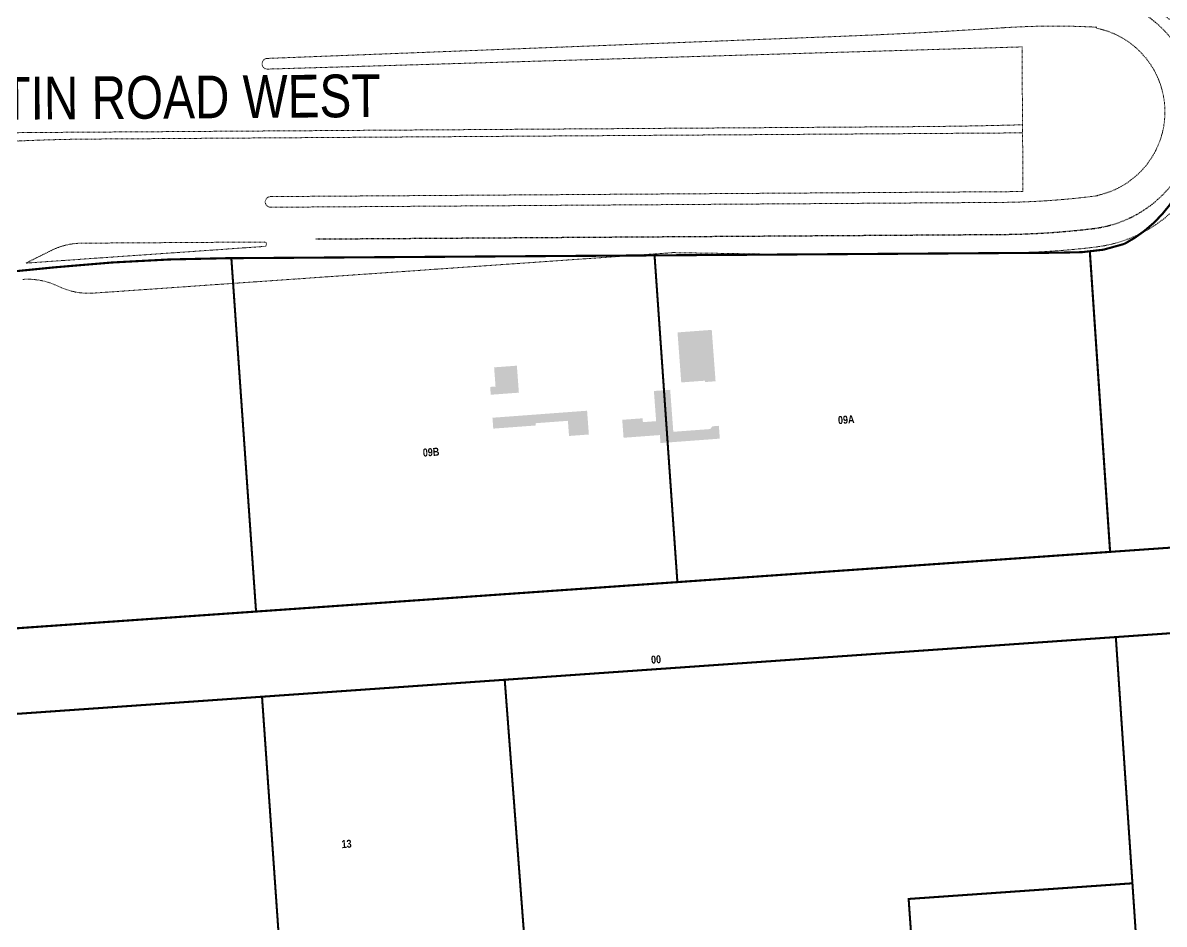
# Model space of a CAD drawing. Header units: millimetres. Extents: x 50357 to 985146, y 723188 to 1803594.
# Drawn here: x 832203.1 to 832416.9, y 820029.4 to 820198.3 of the extents above; entities that cross this region are included whole.
import ezdxf
from ezdxf.xclip import XClip

# ---------------------------------------------------------------- set-up
doc = ezdxf.new("R2010")
doc.units = ezdxf.units.MM
doc.header["$LTSCALE"] = 3
doc.header["$MEASUREMENT"] = 0
doc.linetypes.add('DASHED', pattern=[19.05, 12.7, -6.35])
doc.linetypes.add('x-baseplan$0$DGN Style 2', pattern=[1.94727e-06, 0, -1.94727e-06])
doc.layers.get('Defpoints').update_dxf_attribs({"color": 32})
for name, color, linetype in [('00_Xref', 7, 'Continuous'), ('_PARCEL BOUNDARY', 10, 'DASHED'), ('x-baseplan$0$AR-SITE-TXT_AR_BS_', 1, 'Continuous')]:
    doc.layers.add(name, color=color, linetype=linetype)
doc.layers.add('x-baseplan$0$AR-ROAD_AR_BS_MI_', color=7, linetype='Continuous', true_color=0x6d6d6d)
doc.styles.add('_BOLD', font='arialbd.ttf', dxfattribs={"width": 0.8})
doc.styles.add('x-baseplan$0$Style-Arial', font='arial.ttf')

# ---------------------------------------------------------------- blocks, each defined once
blk = doc.blocks.new('x-baseplan')
at = {"layer": 'x-baseplan$0$AR-ROAD_AR_BS_MI_', "linetype": 'x-baseplan$0$DGN Style 2', "lineweight": 0}
for p, q in [((834838.78, 818202.26), (834834.09, 818201.96)), ((834700.75, 818196.51), (834809.01, 818200.68)), ((834842.19, 818198.67), (834700.81, 818194.51)), ((834842.37, 818171.56), (834842.19, 818198.67)), ((834656.21, 818182.62), (834821.62, 818183.72)), ((834667.86, 818181.4), (834842.3, 818182.56)), ((834610.84, 818179.19), (834655.25, 818181.09)), ((834701.37, 818170.62), (834842.37, 818171.56)), ((834701.38, 818168.62), (834837.95, 818169.53)), ((834655.55, 818158.16), (834700.23, 818161.28)), ((834655.55, 818158.16), (834660.25, 818160.51)), ((834665.98, 818161.89), (834700.22, 818162.11)), ((834776.82, 818160.12), (834668.2, 818152.53)), ((834798.93, 818159.77), (834838.01, 818160.03))]:
    blk.add_line(p, q, dxfattribs=at)
at = {"layer": 'x-baseplan$0$AR-ROAD_AR_BS_MI_', "linetype": 'x-baseplan$0$DGN Style 2'}
blk.add_line((834709.83, 818162.68), (834837.99, 818163.53), dxfattribs=at)
at = {"layer": 'x-baseplan$0$AR-ROAD_AR_BS_MI_', "linetype": 'x-baseplan$0$DGN Style 2', "lineweight": 0}
blk.add_lwpolyline([(834776.82, 818160.12), (834798.93, 818159.77)], dxfattribs=at)
at = {"layer": 'x-baseplan$0$AR-ROAD_AR_BS_MI_', "linetype": 'x-baseplan$0$DGN Style 2'}
for centre, radius, start, end in [((834852.97, 818186.49), 22, 277.5588, 77.8547), ((834836.95, 818319.52), 156, 270.3805, 276.9631)]:
    blk.add_arc(centre, radius, start, end, dxfattribs=at)
at = {"layer": 'x-baseplan$0$AR-ROAD_AR_BS_MI_', "linetype": 'x-baseplan$0$DGN Style 2', "lineweight": 0}
for centre, radius, start, end in [((834770.53, 819198.64), 998.7, 272.20785, 273.64902), ((834852.97, 818186.49), 16, 282.1214, 78.4409), ((834700.78, 818195.51), 1, 92.2079, 272.2079), ((834852.97, 818186.49), 25.5, 277.7473, 2.4401), ((834814.97, 819183.7), 1000, 270.38054, 271.56502), ((834701.38, 818169.62), 1, 90.3805, 270.3805), ((834836.95, 818319.52), 150, 270.3805, 277.4273), ((834666.07, 818148.89), 13, 90.3805, 116.5698), ((834700.21, 818161.7), 0.416, 273.9991, 90.3805), ((834836.95, 818319.52), 159.5, 270.3805, 277.0063), ((834667.29, 818165.5), 13, 243.9257, 273.9991)]:
    blk.add_arc(centre, radius, start, end, dxfattribs=at)
at = {"layer": 'x-baseplan$0$AR-ROAD_AR_BS_MI_', "linetype": 'x-baseplan$0$DGN Style 2', "lineweight": 0, "extrusion": (0, 0, -1)}
for centre, radius, start, end in [((-834848.33, 818052.57), 150, 86.351, 93.0144), ((-834658.53, 817832.63), 350, 87.2881, 89.6195), ((-834670.18, 817831.41), 350, 87.5543, 89.6195), ((-834655.86, 818142.14), 13, 86.0009, 116.0743)]:
    blk.add_arc(centre, radius, start, end, dxfattribs=at)
at = {"layer": 'x-baseplan$0$AR-ROAD_AR_BS_MI_', "linetype": 'x-baseplan$0$DGN Style 2', "lineweight": 0}
blk.add_rational_spline([(834857.58, 818208.29), (834878.73, 818205.98), (834878.45, 818187.57)], [0.950846654704, 0.76127643777, 0.999999999995], degree=2, dxfattribs=at)
at = {"layer": 'x-baseplan$0$AR-SITE-TXT_AR_BS_', "style": 'x-baseplan$0$Style-Arial', "width": 0.8}
blk.add_text('AUSTIN ROAD WEST', height=8, rotation=0.4239, dxfattribs=at).set_placement((834632.6, 818184.88))
blk = doc.blocks.new('PARCEL BOUNDARY')
at = {"layer": '_PARCEL BOUNDARY', "ltscale": 0.2, "const_width": 400}
blk.add_lwpolyline([(834647569, 817541071), (834660846, 817542394, -0.0231603), (834692882, 817544092), (834848633, 817545126), (834853232, 817545226), (834857282, 817545692), (834861211, 817546780, 0.0889442), (834868247, 817552295, 0.0912828), (834872755, 817559703, 0.0618581)], format="xyb", dxfattribs=at)
at = {"layer": '_PARCEL BOUNDARY', "ltscale": 100, "const_width": 383, "flags": 128}
for points in [[(834951493, 817566674), (834953903, 817532536), (834956464, 817495914), (834858529, 817489069)], [(834745090, 817465102), (834925661, 817477723), (834932967, 817373210)]]:
    blk.add_lwpolyline(points, dxfattribs=at)
at = {"layer": '_PARCEL BOUNDARY', "ltscale": 0.2, "const_width": 400}
blk.add_lwpolyline([(834854731, 817545399), (834858529, 817489069), (834620586, 817472439), (834611000, 817471769), (834606247, 817538666)], dxfattribs=at)
at = {"layer": '_PARCEL BOUNDARY', "ltscale": 100, "const_width": 383}
for points in [[(834693862, 817544099), (834698492, 817477884)], [(834859605, 817473106), (834866851, 817365639), (834853309, 817364088), (834825297, 817359878), (834820780, 817424033), (834862716, 817426965)], [(834623997, 817456639), (834699612, 817461924)]]:
    blk.add_lwpolyline(points, dxfattribs=at)
at = {"layer": '_PARCEL BOUNDARY', "ltscale": 100, "const_width": 383, "elevation": 994000, "flags": 128}
blk.add_lwpolyline([(834773165, 817544625), (834777445, 817483402)], dxfattribs=at)
at = {"layer": '_PARCEL BOUNDARY', "ltscale": 100, "const_width": 383, "flags": 128}
blk.add_lwpolyline([(834716671, 817411492), (834703203, 817410562), (834699612, 817461924), (834745090, 817465102), (834748993, 817413729)], close=True, dxfattribs=at)
at = {"layer": 'Defpoints', "style": '_BOLD', "width": 0.8}
for s, p in [('09A', (834807593, 817512993, 994000)), ('09B', (834729800, 817506907, 994000)), ('00', (834772570, 817468103, 994000)), ('13', (834714574, 817433531, 994000))]:
    blk.add_text(s, height=1500, rotation=4.00124, dxfattribs=at).set_placement(p)

msp = doc.modelspace()

# ---------------------------------------------------------------- hatches: boundary and pattern name
h = msp.add_hatch(color=8)
h.dxf.hatch_style = 1
h.paths.add_polyline_path([(832332.1707, 820140.775), (832325.7562, 820140.2995), (832326.4509, 820130.9267), (832330.9096, 820131.2572), (832330.9282, 820131.0011), (832332.8845, 820131.1461)])
h.paths.add_polyline_path([(832333.6814, 820120.3963), (832322.5641, 820119.5722), (832322.4535, 820121.0644), (832315.643, 820120.5596), (832315.3936, 820123.9239), (832319.2106, 820124.2068), (832319.2647, 820123.4836), (832321.7475, 820123.6677), (832321.3285, 820129.3194), (832324.3815, 820129.5457), (832324.9647, 820121.679), (832331.8641, 820122.1905), (832332.3111, 820122.709), (832333.5034, 820122.7974)])
h.paths.add_polyline_path([(832290.7574, 820128.6206), (832296.0273, 820129.0113), (832295.6524, 820134.0684), (832291.3862, 820133.7515), (832291.6538, 820130.1608), (832290.6494, 820130.0869)])
h.paths.add_polyline_path([(832291.2278, 820122.2735), (832299.1878, 820122.8631), (832299.1565, 820123.2849), (832305.2124, 820123.7334), (832305.4228, 820120.8944), (832309.1387, 820121.1699), (832308.8084, 820125.6264), (832291.0769, 820124.3117)])

# ---------------------------------------------------------------- block references
at = {"xscale": 0.001, "yscale": 0.001, "zscale": 0.001, "rotation": 359.998908534026}
msp.add_blockref('PARCEL BOUNDARY', (-2467.289, 2626.0129, -0.0001), dxfattribs=at)
at = {"layer": '00_Xref'}
ref = msp.add_blockref('x-baseplan', (-2451.8823, 1995.1308), dxfattribs=at)
XClip(ref).set_block_clipping_path([(834202.5721001658, 818417.7772892595), (834906.8000387838, 818467.0082229956), (834956.1800785905, 817760.6473843332), (834251.9521399725, 817711.4164505971)])

doc.saveas('drawing.dxf')
